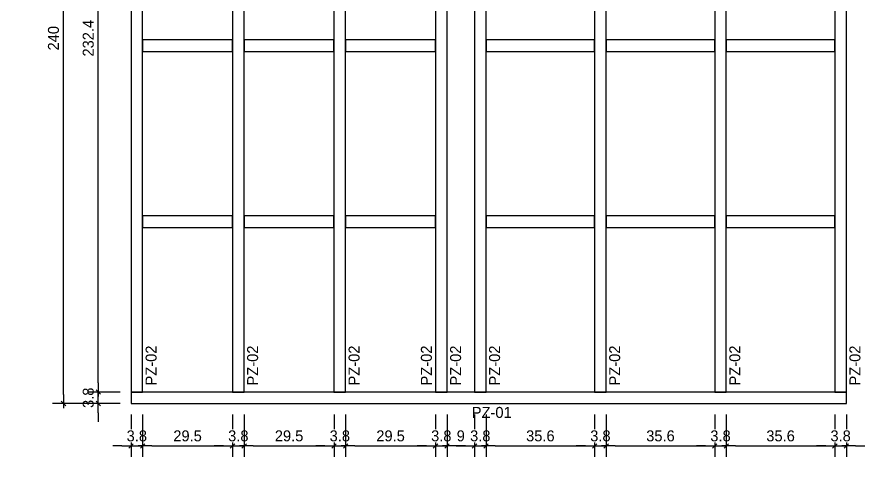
# Model space of a CAD drawing. Header units: millimetres. Extents: x 19458 to 19801, y 4351 to 4752.
# Drawn here: x 19567.495 to 19570.313, y 4504.776 to 4506.256 of the extents above; entities that cross this region are included whole.
import ezdxf

# ---------------------------------------------------------------- set-up
doc = ezdxf.new("R2010")
doc.units = ezdxf.units.MM
for name, color, linetype in [('0 @ 0.2', 7, 'Continuous'), ('cotas', 1, 'Continuous'), ('cotas @ 200', 1, 'Continuous'), ('cotas @ 300', 1, 'Continuous'), ('cotas @ 400', 1, 'Continuous'), ('cotas @ 500', 1, 'Continuous'), ('PANELES PARED', 2, 'Continuous'), ('TEXTO @ 0.2', 2, 'Continuous')]:
    doc.layers.add(name, color=color, linetype=linetype)
doc.styles.add('century gothic', font='GOTHIC.TTF')
doc.styles.add('COTAS SMC', font='GOTHIC.TTF')
doc.dimstyles.new('ANOTATIVE 100 SMCONSTRUCCIONES', dxfattribs={"dimscale": 0, "dimtxt": 0.18, "dimasz": 0.15, "dimexe": 0.18, "dimexo": 0.09, "dimgap": 0.1, "dimtad": 1, "dimzin": 0, "dimdsep": 46, "dimtxsty": 'century gothic', "dimblk1": 'FLECHA1', "dimblk2": 'FLECHA1', "dimsah": 1, "dimcen": 0.18, "dimdle": 0.075, "dimclrd": 1, "dimclre": 1, "dimclrt": 2, "dimaunit": 1, "dimadec": 0, "dimazin": 0, "dimtfac": 0.75, "dimtix": 1, "dimtmove": 2, "dimatfit": 3, "dimfxl": 0.09, "dimtvp": 1.5, "dimtfill": 1, "dimtolj": 1, "dimtzin": 0, "dimarcsym": 0})
doc.dimstyles.new('ANOTATIVE CM SMCONSTRUCCIONES', dxfattribs={"dimscale": 0, "dimtxt": 0.18, "dimasz": 0.15, "dimexe": 0.18, "dimexo": 0.18, "dimgap": 0.07, "dimtad": 1, "dimdec": 1, "dimlfac": 100, "dimdsep": 46, "dimtxsty": 'century gothic', "dimblk1": 'FLECHA1', "dimblk2": 'FLECHA1', "dimsah": 1, "dimcen": 0.18, "dimdle": 0.075, "dimclrd": 1, "dimclre": 1, "dimclrt": 2, "dimaunit": 1, "dimadec": 0, "dimazin": 2, "dimtfac": 0.75, "dimtdec": 1, "dimtix": 1, "dimtmove": 2, "dimatfit": 3, "dimfxl": 0.09, "dimtvp": 1.5, "dimtfill": 1, "dimtolj": 1, "dimtzin": 0, "dimarcsym": 0})
doc.dimstyles.new('PIES SMCONSTRUCCIONES', dxfattribs={"dimscale": 0, "dimtxt": 0.18, "dimasz": 0.2, "dimexe": 0.18, "dimexo": 0, "dimgap": 0.1, "dimtad": 1, "dimdec": 0, "dimlfac": 39.370079, "dimzin": 0, "dimdsep": 46, "dimlunit": 4, "dimtxsty": 'COTAS SMC', "dimblk1": 'FLECHA1', "dimblk2": 'FLECHA1', "dimsah": 1, "dimcen": 0.2, "dimdle": 0.075, "dimclrd": 1, "dimclre": 1, "dimclrt": 2, "dimaunit": 1, "dimadec": 0, "dimazin": 0, "dimtfac": 0.75, "dimtdec": 0, "dimtix": 1, "dimtmove": 2, "dimatfit": 3, "dimfxl": 0.09, "dimtvp": 1.5, "dimtfill": 1, "dimtolj": 1, "dimtzin": 0, "dimarcsym": 0})

# ---------------------------------------------------------------- blocks, each defined once
blk = doc.blocks.new('FLECHA1')
at = {"color": 4}
blk.add_line((-0.246176, -0.248081), (0.248081, 0.25), dxfattribs=at)
at = {"color": 1}
blk.add_line((-1, 0), (0.496162, 0), dxfattribs=at)
blk = doc.blocks.new('*D1729')
at = {"layer": 'cotas', "color": 1, "lineweight": -2, "transparency": 16777216}
for p, q in [((19614.326, 4625.8448), (19614.326, 4700.8448)), ((19570.9836, 4550.8448), (19524.326, 4550.8448)), ((19614.326, 4548.4298), (19614.326, 4550.8448)), ((19570.5339, 4548.4298), (19524.326, 4548.4298)), ((19614.326, 4473.4298), (19614.326, 4398.4298))]:
    blk.add_line(p, q, dxfattribs=at)
at = {"layer": 'Defpoints', "color": 0, "transparency": 16777216}
for p in [(19614.326, 4550.8448), (19615.9836, 4550.8448), (19615.5339, 4548.4298)]:
    blk.add_point(p, dxfattribs=at)
at = {"layer": 'cotas', "color": 1, "lineweight": -2, "transparency": 16777216, "xscale": 75, "yscale": 75, "zscale": 75}
for p, rotation in [((19614.326, 4550.8448), 270), ((19614.326, 4548.4298), 90)]:
    blk.add_blockref('FLECHA1', p, dxfattribs=dict(at, rotation=rotation))
at = {"layer": 'cotas', "color": 2, "transparency": 16777216, "insert": (19517.3376, 4549.6373), "char_height": 90, "attachment_point": 5, "rotation": 90, "style": 'century gothic', "bg_fill": 3, "box_fill_scale": 1.1, "bg_fill_color": 256, "bg_fill_true_color": 13158600, "bg_fill_transparency": 0}
blk.add_mtext('\\A1;2.42', dxfattribs=at)
blk = doc.blocks.new('*D1758')
at = {"layer": 'cotas', "color": 1, "lineweight": -2, "transparency": 16777216}
for p, q in [((19614.326, 4580.8448), (19614.326, 4610.8448)), ((19597.9836, 4550.8448), (19578.326, 4550.8448)), ((19614.326, 4548.4298), (19614.326, 4550.8448)), ((19597.5339, 4548.4298), (19578.326, 4548.4298)), ((19614.326, 4518.4298), (19614.326, 4488.4298))]:
    blk.add_line(p, q, dxfattribs=at)
at = {"layer": 'Defpoints', "color": 0, "transparency": 16777216}
for p in [(19614.326, 4550.8448), (19615.9836, 4550.8448), (19615.5339, 4548.4298)]:
    blk.add_point(p, dxfattribs=at)
at = {"layer": 'cotas', "color": 1, "lineweight": -2, "transparency": 16777216, "xscale": 30, "yscale": 30, "zscale": 30}
for p, rotation in [((19614.326, 4550.8448), 270), ((19614.326, 4548.4298), 90)]:
    blk.add_blockref('FLECHA1', p, dxfattribs=dict(at, rotation=rotation))
at = {"layer": 'cotas', "color": 2, "transparency": 16777216, "insert": (19575.5307, 4549.6373), "char_height": 36, "attachment_point": 5, "rotation": 90, "style": 'century gothic', "bg_fill": 3, "box_fill_scale": 1.1, "bg_fill_color": 256, "bg_fill_true_color": 13158600, "bg_fill_transparency": 0}
blk.add_mtext('\\A1;2.42', dxfattribs=at)
blk = doc.blocks.new('*D1775')
at = {"layer": 'cotas', "color": 1, "lineweight": -2, "transparency": 16777216}
for p, q in [((19614.326, 4595.8448), (19614.326, 4640.8448)), ((19588.9836, 4550.8448), (19560.326, 4550.8448)), ((19614.326, 4548.4298), (19614.326, 4550.8448)), ((19588.5339, 4548.4298), (19560.326, 4548.4298)), ((19614.326, 4503.4298), (19614.326, 4458.4298))]:
    blk.add_line(p, q, dxfattribs=at)
at = {"layer": 'Defpoints', "color": 0, "transparency": 16777216}
for p in [(19614.326, 4550.8448), (19615.9836, 4550.8448), (19615.5339, 4548.4298)]:
    blk.add_point(p, dxfattribs=at)
at = {"layer": 'cotas', "color": 1, "lineweight": -2, "transparency": 16777216, "xscale": 45, "yscale": 45, "zscale": 45}
for p, rotation in [((19614.326, 4550.8448), 270), ((19614.326, 4548.4298), 90)]:
    blk.add_blockref('FLECHA1', p, dxfattribs=dict(at, rotation=rotation))
at = {"layer": 'cotas', "color": 2, "transparency": 16777216, "insert": (19556.133, 4549.6373), "char_height": 54, "attachment_point": 5, "rotation": 90, "style": 'century gothic', "bg_fill": 3, "box_fill_scale": 1.1, "bg_fill_color": 256, "bg_fill_true_color": 13158600, "bg_fill_transparency": 0}
blk.add_mtext('\\A1;2.42', dxfattribs=at)
blk = doc.blocks.new('*D1781')
at = {"layer": 'cotas', "color": 1, "lineweight": -2, "transparency": 16777216}
for p, q in [((19614.326, 4610.8448), (19614.326, 4670.8448)), ((19579.9836, 4550.8448), (19542.326, 4550.8448)), ((19614.326, 4548.4298), (19614.326, 4550.8448)), ((19579.5339, 4548.4298), (19542.326, 4548.4298)), ((19614.326, 4488.4298), (19614.326, 4428.4298))]:
    blk.add_line(p, q, dxfattribs=at)
at = {"layer": 'Defpoints', "color": 0, "transparency": 16777216}
for p in [(19614.326, 4550.8448), (19615.9836, 4550.8448), (19615.5339, 4548.4298)]:
    blk.add_point(p, dxfattribs=at)
at = {"layer": 'cotas', "color": 1, "lineweight": -2, "transparency": 16777216, "xscale": 60, "yscale": 60, "zscale": 60}
for p, rotation in [((19614.326, 4550.8448), 270), ((19614.326, 4548.4298), 90)]:
    blk.add_blockref('FLECHA1', p, dxfattribs=dict(at, rotation=rotation))
at = {"layer": 'cotas', "color": 2, "transparency": 16777216, "insert": (19536.7353, 4549.6373), "char_height": 72, "attachment_point": 5, "rotation": 90, "style": 'century gothic', "bg_fill": 3, "box_fill_scale": 1.1, "bg_fill_color": 256, "bg_fill_true_color": 13158600, "bg_fill_transparency": 0}
blk.add_mtext('\\A1;2.42', dxfattribs=at)
blk = doc.blocks.new('*D1784')
at = {"layer": 'cotas', "color": 1, "lineweight": -2, "transparency": 16777216}
for p, q in [((19620.0128, 4651.7533), (19620.0128, 4751.7533)), ((19620.4168, 4551.7533), (19530.0128, 4551.7533)), ((19620.0128, 4550.5333), (19620.0128, 4551.7533)), ((19620.4168, 4550.5333), (19530.0128, 4550.5333)), ((19620.0128, 4450.5333), (19620.0128, 4350.5333))]:
    blk.add_line(p, q, dxfattribs=at)
at = {"layer": 'Defpoints', "color": 0, "transparency": 16777216}
for p in [(19620.0128, 4551.7533), (19620.4168, 4551.7533), (19620.4168, 4550.5333)]:
    blk.add_point(p, dxfattribs=at)
at = {"layer": 'cotas', "color": 1, "lineweight": -2, "transparency": 16777216, "xscale": 100, "yscale": 100, "zscale": 100}
for p, rotation in [((19620.0128, 4551.7533), 270), ((19620.0128, 4550.5333), 90)]:
    blk.add_blockref('FLECHA1', p, dxfattribs=dict(at, rotation=rotation))
at = {"layer": 'cotas', "color": 2, "transparency": 16777216, "insert": (19523.8809, 4551.1433), "char_height": 90, "attachment_point": 5, "rotation": 90, "style": 'COTAS SMC', "bg_fill": 3, "box_fill_scale": 1.1, "bg_fill_color": 256, "bg_fill_true_color": 13158600, "bg_fill_transparency": 0}
blk.add_mtext("\\A1;4'", dxfattribs=at)
blk = doc.blocks.new('PP13')
at = {"layer": 'PANELES PARED'}
for points in [[(19436.3339, 4517.5799), (19436.3339, 4517.6179), (19433.9855, 4517.6179), (19433.9855, 4517.5799)], [(19433.9855, 4515.2559), (19434.0235, 4515.2559), (19434.0235, 4517.5799), (19433.9855, 4517.5799)], [(19434.3187, 4515.2559), (19434.3567, 4515.2559), (19434.3567, 4517.5799), (19434.3187, 4517.5799)], [(19434.6518, 4515.2559), (19434.6898, 4515.2559), (19434.6898, 4517.5799), (19434.6518, 4517.5799)], [(19434.985, 4515.2559), (19435.023, 4515.2559), (19435.023, 4517.5799), (19434.985, 4517.5799)], [(19435.023, 4517.5799), (19435.113, 4517.5799), (19435.113, 4515.2559), (19435.023, 4515.2559)], [(19435.113, 4515.2559), (19435.151, 4515.2559), (19435.151, 4517.5799), (19435.113, 4517.5799)], [(19435.5073, 4515.2559), (19435.5453, 4515.2559), (19435.5453, 4517.5799), (19435.5073, 4517.5799)], [(19435.9016, 4515.2559), (19435.9396, 4515.2559), (19435.9396, 4517.5799), (19435.9016, 4517.5799)], [(19436.2959, 4515.2559), (19436.3339, 4515.2559), (19436.3339, 4517.5799), (19436.2959, 4517.5799)], [(19434.3187, 4516.9772), (19434.3187, 4517.0152), (19434.0235, 4517.0152), (19434.0235, 4516.9772)], [(19434.6518, 4516.9772), (19434.6518, 4517.0152), (19434.3567, 4517.0152), (19434.3567, 4516.9772)], [(19434.985, 4516.9772), (19434.985, 4517.0152), (19434.6898, 4517.0152), (19434.6898, 4516.9772)], [(19435.5073, 4516.9772), (19435.5073, 4517.0152), (19435.151, 4517.0152), (19435.151, 4516.9772)], [(19435.9016, 4516.9772), (19435.9016, 4517.0152), (19435.5453, 4517.0152), (19435.5453, 4516.9772)], [(19436.2959, 4516.9772), (19436.2959, 4517.0152), (19435.9396, 4517.0152), (19435.9396, 4516.9772)], [(19434.3187, 4516.3745), (19434.3187, 4516.4125), (19434.0235, 4516.4125), (19434.0235, 4516.3745)], [(19434.6518, 4516.3745), (19434.6518, 4516.4125), (19434.3567, 4516.4125), (19434.3567, 4516.3745)], [(19434.985, 4516.3745), (19434.985, 4516.4125), (19434.6898, 4516.4125), (19434.6898, 4516.3745)], [(19435.5073, 4516.3745), (19435.5073, 4516.4125), (19435.151, 4516.4125), (19435.151, 4516.3745)], [(19435.9016, 4516.3745), (19435.9016, 4516.4125), (19435.5453, 4516.4125), (19435.5453, 4516.3745)], [(19436.2959, 4516.3745), (19436.2959, 4516.4125), (19435.9396, 4516.4125), (19435.9396, 4516.3745)], [(19434.3187, 4515.7962), (19434.3187, 4515.8342), (19434.0235, 4515.8342), (19434.0235, 4515.7962)], [(19434.6518, 4515.7962), (19434.6518, 4515.8342), (19434.3567, 4515.8342), (19434.3567, 4515.7962)], [(19434.985, 4515.7962), (19434.985, 4515.8342), (19434.6898, 4515.8342), (19434.6898, 4515.7962)], [(19435.5073, 4515.7962), (19435.5073, 4515.8342), (19435.151, 4515.8342), (19435.151, 4515.7962)], [(19435.9016, 4515.7962), (19435.9016, 4515.8342), (19435.5453, 4515.8342), (19435.5453, 4515.7962)], [(19436.2959, 4515.7962), (19436.2959, 4515.8342), (19435.9396, 4515.8342), (19435.9396, 4515.7962)], [(19436.3339, 4515.2179), (19436.3339, 4515.2559), (19433.9855, 4515.2559), (19433.9855, 4515.2179)]]:
    blk.add_lwpolyline(points, close=True, dxfattribs=at)
blk = doc.blocks.new('*D695')
at = {"color": 1, "lineweight": -2, "transparency": 16777216}
for p, q in [((19567.7611, 4505.0553), (19567.7611, 4505.0853)), ((19567.8325, 4505.0253), (19567.7251, 4505.0253)), ((19567.7611, 4504.9873), (19567.7611, 4505.0253)), ((19567.8325, 4504.9873), (19567.7251, 4504.9873)), ((19567.7611, 4504.9573), (19567.7611, 4504.9273))]:
    blk.add_line(p, q, dxfattribs=at)
at = {"layer": 'Defpoints', "color": 0, "transparency": 16777216}
for p in [(19567.8685, 4505.0253), (19567.8685, 4504.9873)]:
    blk.add_point(p, dxfattribs=at)
at = {"color": 1, "lineweight": -2, "transparency": 16777216, "xscale": 0.03, "yscale": 0.03, "zscale": 0.03}
for p, rotation in [((19567.7611, 4505.0253), 270), ((19567.7611, 4504.9873), 90)]:
    blk.add_blockref('FLECHA1', p, dxfattribs=dict(at, rotation=rotation))
at = {"color": 2, "transparency": 16777216, "insert": (19567.7282, 4505.0063), "char_height": 0.036, "attachment_point": 5, "rotation": 90, "style": 'century gothic', "bg_fill": 3, "box_fill_scale": 1.1, "bg_fill_color": 256, "bg_fill_true_color": 13158600, "bg_fill_transparency": 0}
blk.add_mtext('\\A1;3.8', dxfattribs=at)
at = {"layer": 'Defpoints', "color": 0, "transparency": 16777216}
blk.add_point((19567.7611, 4505.0253), dxfattribs=at)
blk = doc.blocks.new('*D696')
at = {"color": 1, "lineweight": -2, "transparency": 16777216}
for p, q in [((19567.8325, 4507.3493), (19567.7251, 4507.3493)), ((19567.7611, 4505.0553), (19567.7611, 4507.3193)), ((19567.8325, 4505.0253), (19567.7251, 4505.0253))]:
    blk.add_line(p, q, dxfattribs=at)
at = {"layer": 'Defpoints', "color": 0, "transparency": 16777216}
for p in [(19567.7611, 4507.3493), (19567.8685, 4507.3493), (19567.8685, 4505.0253)]:
    blk.add_point(p, dxfattribs=at)
at = {"color": 1, "lineweight": -2, "transparency": 16777216, "xscale": 0.03, "yscale": 0.03, "zscale": 0.03}
for p, rotation in [((19567.7611, 4507.3493), 90), ((19567.7611, 4505.0253), 270)]:
    blk.add_blockref('FLECHA1', p, dxfattribs=dict(at, rotation=rotation))
at = {"color": 2, "transparency": 16777216, "insert": (19567.7282, 4506.1873), "char_height": 0.036, "attachment_point": 5, "rotation": 90, "style": 'century gothic', "bg_fill": 3, "box_fill_scale": 1.1, "bg_fill_color": 256, "bg_fill_true_color": 13158600, "bg_fill_transparency": 0}
blk.add_mtext('\\A1;232.4', dxfattribs=at)
blk = doc.blocks.new('*D698')
at = {"color": 1, "lineweight": -2, "transparency": 16777216}
for p, q in [((19567.8325, 4507.3873), (19567.611, 4507.3873)), ((19567.647, 4505.0173), (19567.647, 4507.3573)), ((19567.8325, 4504.9873), (19567.611, 4504.9873))]:
    blk.add_line(p, q, dxfattribs=at)
at = {"layer": 'Defpoints', "color": 0, "transparency": 16777216}
for p in [(19567.647, 4507.3873), (19567.8685, 4507.3873), (19567.8685, 4504.9873)]:
    blk.add_point(p, dxfattribs=at)
at = {"color": 1, "lineweight": -2, "transparency": 16777216, "xscale": 0.03, "yscale": 0.03, "zscale": 0.03}
for p, rotation in [((19567.647, 4507.3873), 90), ((19567.647, 4504.9873), 270)]:
    blk.add_blockref('FLECHA1', p, dxfattribs=dict(at, rotation=rotation))
at = {"color": 2, "transparency": 16777216, "insert": (19567.6141, 4506.1873), "char_height": 0.036, "attachment_point": 5, "rotation": 90, "style": 'century gothic', "bg_fill": 3, "box_fill_scale": 1.1, "bg_fill_color": 256, "bg_fill_true_color": 13158600, "bg_fill_transparency": 0}
blk.add_mtext('\\A1;240', dxfattribs=at)
blk = doc.blocks.new('*D716')
at = {"color": 1, "lineweight": -2, "transparency": 16777216}
for p, q in [((19567.8685, 4504.9513), (19567.8685, 4504.8121)), ((19567.9065, 4504.9513), (19567.9065, 4504.8121)), ((19567.8385, 4504.8481), (19567.8085, 4504.8481)), ((19567.8685, 4504.8481), (19567.9065, 4504.8481)), ((19567.9365, 4504.8481), (19567.9665, 4504.8481))]:
    blk.add_line(p, q, dxfattribs=at)
at = {"layer": 'Defpoints', "color": 0, "transparency": 16777216}
for p in [(19567.8685, 4504.9873), (19567.9065, 4504.9873)]:
    blk.add_point(p, dxfattribs=at)
at = {"color": 1, "lineweight": -2, "transparency": 16777216, "xscale": 0.03, "yscale": 0.03, "zscale": 0.03}
blk.add_blockref('FLECHA1', (19567.8685, 4504.8481), dxfattribs=at)
at = {"color": 1, "lineweight": -2, "transparency": 16777216, "xscale": 0.03, "yscale": 0.03, "zscale": 0.03, "rotation": 180}
blk.add_blockref('FLECHA1', (19567.9065, 4504.8481), dxfattribs=at)
at = {"color": 2, "transparency": 16777216, "insert": (19567.8875, 4504.881), "char_height": 0.036, "attachment_point": 5, "style": 'century gothic', "bg_fill": 3, "box_fill_scale": 1.1, "bg_fill_color": 256, "bg_fill_true_color": 13158600, "bg_fill_transparency": 0}
blk.add_mtext('\\A1;3.8', dxfattribs=at)
at = {"layer": 'Defpoints', "color": 0, "transparency": 16777216}
blk.add_point((19567.9065, 4504.8481), dxfattribs=at)
blk = doc.blocks.new('*D717')
at = {"color": 1, "lineweight": -2, "transparency": 16777216}
for p, q in [((19567.9065, 4504.9513), (19567.9065, 4504.8121)), ((19568.2017, 4504.9513), (19568.2017, 4504.8121)), ((19567.9365, 4504.8481), (19568.1717, 4504.8481))]:
    blk.add_line(p, q, dxfattribs=at)
at = {"layer": 'Defpoints', "color": 0, "transparency": 16777216}
for p in [(19567.9065, 4504.9873), (19568.2017, 4504.9873), (19568.2017, 4504.8481)]:
    blk.add_point(p, dxfattribs=at)
at = {"color": 1, "lineweight": -2, "transparency": 16777216, "xscale": 0.03, "yscale": 0.03, "zscale": 0.03, "rotation": 180}
blk.add_blockref('FLECHA1', (19567.9065, 4504.8481), dxfattribs=at)
at = {"color": 1, "lineweight": -2, "transparency": 16777216, "xscale": 0.03, "yscale": 0.03, "zscale": 0.03}
blk.add_blockref('FLECHA1', (19568.2017, 4504.8481), dxfattribs=at)
at = {"color": 2, "transparency": 16777216, "insert": (19568.0541, 4504.881), "char_height": 0.036, "attachment_point": 5, "style": 'century gothic', "bg_fill": 3, "box_fill_scale": 1.1, "bg_fill_color": 256, "bg_fill_true_color": 13158600, "bg_fill_transparency": 0}
blk.add_mtext('\\A1;29.5', dxfattribs=at)
blk = doc.blocks.new('*D718')
at = {"color": 1, "lineweight": -2, "transparency": 16777216}
for p, q in [((19568.2017, 4504.9513), (19568.2017, 4504.8121)), ((19568.2397, 4504.9513), (19568.2397, 4504.8121)), ((19568.1717, 4504.8481), (19568.1417, 4504.8481)), ((19568.2017, 4504.8481), (19568.2397, 4504.8481)), ((19568.2697, 4504.8481), (19568.2997, 4504.8481))]:
    blk.add_line(p, q, dxfattribs=at)
at = {"layer": 'Defpoints', "color": 0, "transparency": 16777216}
for p in [(19568.2017, 4504.9873), (19568.2397, 4504.9873)]:
    blk.add_point(p, dxfattribs=at)
at = {"color": 1, "lineweight": -2, "transparency": 16777216, "xscale": 0.03, "yscale": 0.03, "zscale": 0.03}
blk.add_blockref('FLECHA1', (19568.2017, 4504.8481), dxfattribs=at)
at = {"color": 1, "lineweight": -2, "transparency": 16777216, "xscale": 0.03, "yscale": 0.03, "zscale": 0.03, "rotation": 180}
blk.add_blockref('FLECHA1', (19568.2397, 4504.8481), dxfattribs=at)
at = {"color": 2, "transparency": 16777216, "insert": (19568.2207, 4504.881), "char_height": 0.036, "attachment_point": 5, "style": 'century gothic', "bg_fill": 3, "box_fill_scale": 1.1, "bg_fill_color": 256, "bg_fill_true_color": 13158600, "bg_fill_transparency": 0}
blk.add_mtext('\\A1;3.8', dxfattribs=at)
at = {"layer": 'Defpoints', "color": 0, "transparency": 16777216}
blk.add_point((19568.2397, 4504.8481), dxfattribs=at)
blk = doc.blocks.new('*D719')
at = {"color": 1, "lineweight": -2, "transparency": 16777216}
for p, q in [((19568.2397, 4504.9513), (19568.2397, 4504.8121)), ((19568.5349, 4504.9513), (19568.5349, 4504.8121)), ((19568.2697, 4504.8481), (19568.5049, 4504.8481))]:
    blk.add_line(p, q, dxfattribs=at)
at = {"layer": 'Defpoints', "color": 0, "transparency": 16777216}
for p in [(19568.2397, 4504.9873), (19568.5349, 4504.9873), (19568.5349, 4504.8481)]:
    blk.add_point(p, dxfattribs=at)
at = {"color": 1, "lineweight": -2, "transparency": 16777216, "xscale": 0.03, "yscale": 0.03, "zscale": 0.03, "rotation": 180}
blk.add_blockref('FLECHA1', (19568.2397, 4504.8481), dxfattribs=at)
at = {"color": 1, "lineweight": -2, "transparency": 16777216, "xscale": 0.03, "yscale": 0.03, "zscale": 0.03}
blk.add_blockref('FLECHA1', (19568.5349, 4504.8481), dxfattribs=at)
at = {"color": 2, "transparency": 16777216, "insert": (19568.3873, 4504.881), "char_height": 0.036, "attachment_point": 5, "style": 'century gothic', "bg_fill": 3, "box_fill_scale": 1.1, "bg_fill_color": 256, "bg_fill_true_color": 13158600, "bg_fill_transparency": 0}
blk.add_mtext('\\A1;29.5', dxfattribs=at)
blk = doc.blocks.new('*D720')
at = {"color": 1, "lineweight": -2, "transparency": 16777216}
for p, q in [((19568.5349, 4504.9513), (19568.5349, 4504.8121)), ((19568.5729, 4504.9513), (19568.5729, 4504.8121)), ((19568.5049, 4504.8481), (19568.4749, 4504.8481)), ((19568.5349, 4504.8481), (19568.5729, 4504.8481)), ((19568.6029, 4504.8481), (19568.6329, 4504.8481))]:
    blk.add_line(p, q, dxfattribs=at)
at = {"layer": 'Defpoints', "color": 0, "transparency": 16777216}
for p in [(19568.5349, 4504.9873), (19568.5729, 4504.9873)]:
    blk.add_point(p, dxfattribs=at)
at = {"color": 1, "lineweight": -2, "transparency": 16777216, "xscale": 0.03, "yscale": 0.03, "zscale": 0.03}
blk.add_blockref('FLECHA1', (19568.5349, 4504.8481), dxfattribs=at)
at = {"color": 1, "lineweight": -2, "transparency": 16777216, "xscale": 0.03, "yscale": 0.03, "zscale": 0.03, "rotation": 180}
blk.add_blockref('FLECHA1', (19568.5729, 4504.8481), dxfattribs=at)
at = {"color": 2, "transparency": 16777216, "insert": (19568.5539, 4504.881), "char_height": 0.036, "attachment_point": 5, "style": 'century gothic', "bg_fill": 3, "box_fill_scale": 1.1, "bg_fill_color": 256, "bg_fill_true_color": 13158600, "bg_fill_transparency": 0}
blk.add_mtext('\\A1;3.8', dxfattribs=at)
at = {"layer": 'Defpoints', "color": 0, "transparency": 16777216}
blk.add_point((19568.5729, 4504.8481), dxfattribs=at)
blk = doc.blocks.new('*D721')
at = {"color": 1, "lineweight": -2, "transparency": 16777216}
for p, q in [((19568.5729, 4504.9513), (19568.5729, 4504.8121)), ((19568.868, 4504.9513), (19568.868, 4504.8121)), ((19568.6029, 4504.8481), (19568.838, 4504.8481))]:
    blk.add_line(p, q, dxfattribs=at)
at = {"layer": 'Defpoints', "color": 0, "transparency": 16777216}
for p in [(19568.5729, 4504.9873), (19568.868, 4504.9873), (19568.868, 4504.8481)]:
    blk.add_point(p, dxfattribs=at)
at = {"color": 1, "lineweight": -2, "transparency": 16777216, "xscale": 0.03, "yscale": 0.03, "zscale": 0.03, "rotation": 180}
blk.add_blockref('FLECHA1', (19568.5729, 4504.8481), dxfattribs=at)
at = {"color": 1, "lineweight": -2, "transparency": 16777216, "xscale": 0.03, "yscale": 0.03, "zscale": 0.03}
blk.add_blockref('FLECHA1', (19568.868, 4504.8481), dxfattribs=at)
at = {"color": 2, "transparency": 16777216, "insert": (19568.7205, 4504.881), "char_height": 0.036, "attachment_point": 5, "style": 'century gothic', "bg_fill": 3, "box_fill_scale": 1.1, "bg_fill_color": 256, "bg_fill_true_color": 13158600, "bg_fill_transparency": 0}
blk.add_mtext('\\A1;29.5', dxfattribs=at)
blk = doc.blocks.new('*D722')
at = {"color": 1, "lineweight": -2, "transparency": 16777216}
for p, q in [((19568.868, 4504.9513), (19568.868, 4504.8121)), ((19568.906, 4504.9513), (19568.906, 4504.8121)), ((19568.838, 4504.8481), (19568.808, 4504.8481)), ((19568.868, 4504.8481), (19568.906, 4504.8481)), ((19568.936, 4504.8481), (19568.966, 4504.8481))]:
    blk.add_line(p, q, dxfattribs=at)
at = {"layer": 'Defpoints', "color": 0, "transparency": 16777216}
for p in [(19568.868, 4504.9873), (19568.906, 4504.9873)]:
    blk.add_point(p, dxfattribs=at)
at = {"color": 1, "lineweight": -2, "transparency": 16777216, "xscale": 0.03, "yscale": 0.03, "zscale": 0.03}
blk.add_blockref('FLECHA1', (19568.868, 4504.8481), dxfattribs=at)
at = {"color": 1, "lineweight": -2, "transparency": 16777216, "xscale": 0.03, "yscale": 0.03, "zscale": 0.03, "rotation": 180}
blk.add_blockref('FLECHA1', (19568.906, 4504.8481), dxfattribs=at)
at = {"color": 2, "transparency": 16777216, "insert": (19568.887, 4504.881), "char_height": 0.036, "attachment_point": 5, "style": 'century gothic', "bg_fill": 3, "box_fill_scale": 1.1, "bg_fill_color": 256, "bg_fill_true_color": 13158600, "bg_fill_transparency": 0}
blk.add_mtext('\\A1;3.8', dxfattribs=at)
at = {"layer": 'Defpoints', "color": 0, "transparency": 16777216}
blk.add_point((19568.906, 4504.8481), dxfattribs=at)
blk = doc.blocks.new('*D723')
at = {"color": 1, "lineweight": -2, "transparency": 16777216}
for p, q in [((19568.906, 4504.9513), (19568.906, 4504.8121)), ((19568.996, 4504.9513), (19568.996, 4504.8121)), ((19568.936, 4504.8481), (19568.966, 4504.8481))]:
    blk.add_line(p, q, dxfattribs=at)
at = {"layer": 'Defpoints', "color": 0, "transparency": 16777216}
for p in [(19568.906, 4504.9873), (19568.996, 4504.9873), (19568.996, 4504.8481)]:
    blk.add_point(p, dxfattribs=at)
at = {"color": 1, "lineweight": -2, "transparency": 16777216, "xscale": 0.03, "yscale": 0.03, "zscale": 0.03, "rotation": 180}
blk.add_blockref('FLECHA1', (19568.906, 4504.8481), dxfattribs=at)
at = {"color": 1, "lineweight": -2, "transparency": 16777216, "xscale": 0.03, "yscale": 0.03, "zscale": 0.03}
blk.add_blockref('FLECHA1', (19568.996, 4504.8481), dxfattribs=at)
at = {"color": 2, "transparency": 16777216, "insert": (19568.951, 4504.881), "char_height": 0.036, "attachment_point": 5, "style": 'century gothic', "bg_fill": 3, "box_fill_scale": 1.1, "bg_fill_color": 256, "bg_fill_true_color": 13158600, "bg_fill_transparency": 0}
blk.add_mtext('\\A1;9', dxfattribs=at)
blk = doc.blocks.new('*D724')
at = {"color": 1, "lineweight": -2, "transparency": 16777216}
for p, q in [((19568.996, 4504.9513), (19568.996, 4504.8121)), ((19569.034, 4504.9513), (19569.034, 4504.8121)), ((19568.966, 4504.8481), (19568.936, 4504.8481)), ((19568.996, 4504.8481), (19569.034, 4504.8481)), ((19569.064, 4504.8481), (19569.094, 4504.8481))]:
    blk.add_line(p, q, dxfattribs=at)
at = {"layer": 'Defpoints', "color": 0, "transparency": 16777216}
for p in [(19568.996, 4504.9873), (19569.034, 4504.9873)]:
    blk.add_point(p, dxfattribs=at)
at = {"color": 1, "lineweight": -2, "transparency": 16777216, "xscale": 0.03, "yscale": 0.03, "zscale": 0.03}
blk.add_blockref('FLECHA1', (19568.996, 4504.8481), dxfattribs=at)
at = {"color": 1, "lineweight": -2, "transparency": 16777216, "xscale": 0.03, "yscale": 0.03, "zscale": 0.03, "rotation": 180}
blk.add_blockref('FLECHA1', (19569.034, 4504.8481), dxfattribs=at)
at = {"color": 2, "transparency": 16777216, "insert": (19569.015, 4504.881), "char_height": 0.036, "attachment_point": 5, "style": 'century gothic', "bg_fill": 3, "box_fill_scale": 1.1, "bg_fill_color": 256, "bg_fill_true_color": 13158600, "bg_fill_transparency": 0}
blk.add_mtext('\\A1;3.8', dxfattribs=at)
at = {"layer": 'Defpoints', "color": 0, "transparency": 16777216}
blk.add_point((19569.034, 4504.8481), dxfattribs=at)
blk = doc.blocks.new('*D725')
at = {"color": 1, "lineweight": -2, "transparency": 16777216}
for p, q in [((19569.034, 4504.9513), (19569.034, 4504.8121)), ((19569.3903, 4504.9513), (19569.3903, 4504.8121)), ((19569.064, 4504.8481), (19569.3603, 4504.8481))]:
    blk.add_line(p, q, dxfattribs=at)
at = {"layer": 'Defpoints', "color": 0, "transparency": 16777216}
for p in [(19569.034, 4504.9873), (19569.3903, 4504.9873), (19569.3903, 4504.8481)]:
    blk.add_point(p, dxfattribs=at)
at = {"color": 1, "lineweight": -2, "transparency": 16777216, "xscale": 0.03, "yscale": 0.03, "zscale": 0.03, "rotation": 180}
blk.add_blockref('FLECHA1', (19569.034, 4504.8481), dxfattribs=at)
at = {"color": 1, "lineweight": -2, "transparency": 16777216, "xscale": 0.03, "yscale": 0.03, "zscale": 0.03}
blk.add_blockref('FLECHA1', (19569.3903, 4504.8481), dxfattribs=at)
at = {"color": 2, "transparency": 16777216, "insert": (19569.2122, 4504.881), "char_height": 0.036, "attachment_point": 5, "style": 'century gothic', "bg_fill": 3, "box_fill_scale": 1.1, "bg_fill_color": 256, "bg_fill_true_color": 13158600, "bg_fill_transparency": 0}
blk.add_mtext('\\A1;35.6', dxfattribs=at)
blk = doc.blocks.new('*D726')
at = {"color": 1, "lineweight": -2, "transparency": 16777216}
for p, q in [((19569.3903, 4504.9513), (19569.3903, 4504.8121)), ((19569.4283, 4504.9513), (19569.4283, 4504.8121)), ((19569.3603, 4504.8481), (19569.3303, 4504.8481)), ((19569.3903, 4504.8481), (19569.4283, 4504.8481)), ((19569.4583, 4504.8481), (19569.4883, 4504.8481))]:
    blk.add_line(p, q, dxfattribs=at)
at = {"layer": 'Defpoints', "color": 0, "transparency": 16777216}
for p in [(19569.3903, 4504.9873), (19569.4283, 4504.9873)]:
    blk.add_point(p, dxfattribs=at)
at = {"color": 1, "lineweight": -2, "transparency": 16777216, "xscale": 0.03, "yscale": 0.03, "zscale": 0.03}
blk.add_blockref('FLECHA1', (19569.3903, 4504.8481), dxfattribs=at)
at = {"color": 1, "lineweight": -2, "transparency": 16777216, "xscale": 0.03, "yscale": 0.03, "zscale": 0.03, "rotation": 180}
blk.add_blockref('FLECHA1', (19569.4283, 4504.8481), dxfattribs=at)
at = {"color": 2, "transparency": 16777216, "insert": (19569.4093, 4504.881), "char_height": 0.036, "attachment_point": 5, "style": 'century gothic', "bg_fill": 3, "box_fill_scale": 1.1, "bg_fill_color": 256, "bg_fill_true_color": 13158600, "bg_fill_transparency": 0}
blk.add_mtext('\\A1;3.8', dxfattribs=at)
at = {"layer": 'Defpoints', "color": 0, "transparency": 16777216}
blk.add_point((19569.4283, 4504.8481), dxfattribs=at)
blk = doc.blocks.new('*D727')
at = {"color": 1, "lineweight": -2, "transparency": 16777216}
for p, q in [((19569.4283, 4504.9513), (19569.4283, 4504.8121)), ((19569.7846, 4504.9513), (19569.7846, 4504.8121)), ((19569.4583, 4504.8481), (19569.7546, 4504.8481))]:
    blk.add_line(p, q, dxfattribs=at)
at = {"layer": 'Defpoints', "color": 0, "transparency": 16777216}
for p in [(19569.4283, 4504.9873), (19569.7846, 4504.9873), (19569.7846, 4504.8481)]:
    blk.add_point(p, dxfattribs=at)
at = {"color": 1, "lineweight": -2, "transparency": 16777216, "xscale": 0.03, "yscale": 0.03, "zscale": 0.03, "rotation": 180}
blk.add_blockref('FLECHA1', (19569.4283, 4504.8481), dxfattribs=at)
at = {"color": 1, "lineweight": -2, "transparency": 16777216, "xscale": 0.03, "yscale": 0.03, "zscale": 0.03}
blk.add_blockref('FLECHA1', (19569.7846, 4504.8481), dxfattribs=at)
at = {"color": 2, "transparency": 16777216, "insert": (19569.6065, 4504.881), "char_height": 0.036, "attachment_point": 5, "style": 'century gothic', "bg_fill": 3, "box_fill_scale": 1.1, "bg_fill_color": 256, "bg_fill_true_color": 13158600, "bg_fill_transparency": 0}
blk.add_mtext('\\A1;35.6', dxfattribs=at)
blk = doc.blocks.new('*D728')
at = {"color": 1, "lineweight": -2, "transparency": 16777216}
for p, q in [((19569.7846, 4504.9513), (19569.7846, 4504.8121)), ((19569.8226, 4504.9513), (19569.8226, 4504.8121)), ((19569.7546, 4504.8481), (19569.7246, 4504.8481)), ((19569.7846, 4504.8481), (19569.8226, 4504.8481)), ((19569.8526, 4504.8481), (19569.8826, 4504.8481))]:
    blk.add_line(p, q, dxfattribs=at)
at = {"layer": 'Defpoints', "color": 0, "transparency": 16777216}
for p in [(19569.7846, 4504.9873), (19569.8226, 4504.9873)]:
    blk.add_point(p, dxfattribs=at)
at = {"color": 1, "lineweight": -2, "transparency": 16777216, "xscale": 0.03, "yscale": 0.03, "zscale": 0.03}
blk.add_blockref('FLECHA1', (19569.7846, 4504.8481), dxfattribs=at)
at = {"color": 1, "lineweight": -2, "transparency": 16777216, "xscale": 0.03, "yscale": 0.03, "zscale": 0.03, "rotation": 180}
blk.add_blockref('FLECHA1', (19569.8226, 4504.8481), dxfattribs=at)
at = {"color": 2, "transparency": 16777216, "insert": (19569.8036, 4504.881), "char_height": 0.036, "attachment_point": 5, "style": 'century gothic', "bg_fill": 3, "box_fill_scale": 1.1, "bg_fill_color": 256, "bg_fill_true_color": 13158600, "bg_fill_transparency": 0}
blk.add_mtext('\\A1;3.8', dxfattribs=at)
at = {"layer": 'Defpoints', "color": 0, "transparency": 16777216}
blk.add_point((19569.8226, 4504.8481), dxfattribs=at)
blk = doc.blocks.new('*D729')
at = {"color": 1, "lineweight": -2, "transparency": 16777216}
for p, q in [((19569.8226, 4504.9513), (19569.8226, 4504.8121)), ((19570.1789, 4504.9513), (19570.1789, 4504.8121)), ((19569.8526, 4504.8481), (19570.1489, 4504.8481))]:
    blk.add_line(p, q, dxfattribs=at)
at = {"layer": 'Defpoints', "color": 0, "transparency": 16777216}
for p in [(19569.8226, 4504.9873), (19570.1789, 4504.9873), (19570.1789, 4504.8481)]:
    blk.add_point(p, dxfattribs=at)
at = {"color": 1, "lineweight": -2, "transparency": 16777216, "xscale": 0.03, "yscale": 0.03, "zscale": 0.03, "rotation": 180}
blk.add_blockref('FLECHA1', (19569.8226, 4504.8481), dxfattribs=at)
at = {"color": 1, "lineweight": -2, "transparency": 16777216, "xscale": 0.03, "yscale": 0.03, "zscale": 0.03}
blk.add_blockref('FLECHA1', (19570.1789, 4504.8481), dxfattribs=at)
at = {"color": 2, "transparency": 16777216, "insert": (19570.0008, 4504.881), "char_height": 0.036, "attachment_point": 5, "style": 'century gothic', "bg_fill": 3, "box_fill_scale": 1.1, "bg_fill_color": 256, "bg_fill_true_color": 13158600, "bg_fill_transparency": 0}
blk.add_mtext('\\A1;35.6', dxfattribs=at)
blk = doc.blocks.new('*D730')
at = {"color": 1, "lineweight": -2, "transparency": 16777216}
for p, q in [((19570.1789, 4504.9513), (19570.1789, 4504.8121)), ((19570.2169, 4504.9513), (19570.2169, 4504.8121)), ((19570.1489, 4504.8481), (19570.1189, 4504.8481)), ((19570.1789, 4504.8481), (19570.2169, 4504.8481)), ((19570.2469, 4504.8481), (19570.2769, 4504.8481))]:
    blk.add_line(p, q, dxfattribs=at)
at = {"layer": 'Defpoints', "color": 0, "transparency": 16777216}
for p in [(19570.1789, 4504.9873), (19570.2169, 4504.9873)]:
    blk.add_point(p, dxfattribs=at)
at = {"color": 1, "lineweight": -2, "transparency": 16777216, "xscale": 0.03, "yscale": 0.03, "zscale": 0.03}
blk.add_blockref('FLECHA1', (19570.1789, 4504.8481), dxfattribs=at)
at = {"color": 1, "lineweight": -2, "transparency": 16777216, "xscale": 0.03, "yscale": 0.03, "zscale": 0.03, "rotation": 180}
blk.add_blockref('FLECHA1', (19570.2169, 4504.8481), dxfattribs=at)
at = {"color": 2, "transparency": 16777216, "insert": (19570.1979, 4504.881), "char_height": 0.036, "attachment_point": 5, "style": 'century gothic', "bg_fill": 3, "box_fill_scale": 1.1, "bg_fill_color": 256, "bg_fill_true_color": 13158600, "bg_fill_transparency": 0}
blk.add_mtext('\\A1;3.8', dxfattribs=at)
at = {"layer": 'Defpoints', "color": 0, "transparency": 16777216}
blk.add_point((19570.2169, 4504.8481), dxfattribs=at)
blk = doc.blocks.new('*U1906')
at = {"layer": 'cotas @ 500'}
dim = blk.add_linear_dim(base=(19614.3260382735, 4550.8448237801), p1=(19615.5338597089, 4548.4298237801), p2=(19615.9836080801, 4550.8448237801), angle=90, dimstyle='ANOTATIVE 100 SMCONSTRUCCIONES', override={"dimscale": 500, "dimtix": 1, "dimtofl": 1, "dimtmove": 1, "dimatfit": 1}, dxfattribs=at)
dim.commit()
dim.dimension.update_dxf_attribs({"geometry": '*D1729', "text_midpoint": (19517.3375950376, 4549.6373237801)})
at = {"layer": 'cotas @ 200'}
dim = blk.add_linear_dim(base=(19614.3260382735, 4550.8448237801), p1=(19615.5338597089, 4548.4298237801), p2=(19615.9836080801, 4550.8448237801), angle=90, dimstyle='ANOTATIVE 100 SMCONSTRUCCIONES', override={"dimscale": 200, "dimtix": 1, "dimtofl": 1, "dimtmove": 1, "dimatfit": 1}, dxfattribs=at)
dim.commit()
dim.dimension.update_dxf_attribs({"geometry": '*D1758', "text_midpoint": (19575.5306609792, 4549.6373237801)})
at = {"layer": 'cotas @ 300'}
dim = blk.add_linear_dim(base=(19614.3260382735, 4550.8448237801), p1=(19615.5338597089, 4548.4298237801), p2=(19615.9836080801, 4550.8448237801), angle=90, dimstyle='ANOTATIVE 100 SMCONSTRUCCIONES', override={"dimscale": 300, "dimtix": 1, "dimtofl": 1, "dimtmove": 1, "dimatfit": 1}, dxfattribs=at)
dim.commit()
dim.dimension.update_dxf_attribs({"geometry": '*D1775', "text_midpoint": (19556.132972332, 4549.6373237801)})
at = {"layer": 'cotas @ 400'}
dim = blk.add_linear_dim(base=(19614.3260382735, 4550.8448237801), p1=(19615.5338597089, 4548.4298237801), p2=(19615.9836080801, 4550.8448237801), angle=90, dimstyle='ANOTATIVE 100 SMCONSTRUCCIONES', override={"dimscale": 400, "dimtix": 1, "dimtofl": 1, "dimtmove": 1, "dimatfit": 1}, dxfattribs=at)
dim.commit()
dim.dimension.update_dxf_attribs({"geometry": '*D1781', "text_midpoint": (19536.7352836848, 4549.6373237801)})
blk = doc.blocks.new('*U1908')
at = {"layer": 'cotas @ 500'}
dim = blk.add_linear_dim(base=(19620.0128, 4551.7533), p1=(19620.4168, 4550.5333), p2=(19620.4168, 4551.7533), angle=90, dimstyle='PIES SMCONSTRUCCIONES', override={"dimscale": 500, "dimtix": 1, "dimtofl": 1, "dimtmove": 2, "dimatfit": 3}, dxfattribs=at)
dim.commit()
dim.dimension.update_dxf_attribs({"geometry": '*D1784', "text_midpoint": (19523.8809, 4551.1433)})

msp = doc.modelspace()

# ---------------------------------------------------------------- block references
at = {"layer": 'cotas'}
msp.add_blockref('*U1906', (0, 0), dxfattribs=at)

# ---------------------------------------------------------------- next in the draw order: block references
msp.add_blockref('*U1908', (0, 0), dxfattribs=at)

# ---------------------------------------------------------------- next in the draw order: block references
msp.add_blockref('PP13', (133.883, -10.2306))

# ---------------------------------------------------------------- next in the draw order: texts
at = {"layer": 'TEXTO @ 0.2', "color": 2, "char_height": 0.036, "width": 0.095414, "attachment_point": 1, "rotation": 90, "style": 'century gothic'}
for insert in [(19567.9164, 4505.0468), (19568.2496, 4505.0468), (19568.5827, 4505.0468), (19568.82, 4505.0468), (19568.9159, 4505.0468), (19569.0439, 4505.0468), (19569.4382, 4505.0468), (19569.8325, 4505.0468), (19570.2268, 4505.0468)]:
    msp.add_mtext('PZ-02 ', dxfattribs=dict(at, insert=insert))

# ---------------------------------------------------------------- next in the draw order: dimensions: what is measured, and where the dimension line sits
at = {"layer": '0 @ 0.2'}
dim = msp.add_linear_dim(base=(19567.7611, 4505.0253), p1=(19567.8685, 4504.9873), p2=(19567.8685, 4505.0253), angle=90, dimstyle='ANOTATIVE CM SMCONSTRUCCIONES', override={"dimscale": 0.2, "dimtix": 1, "dimtofl": 1, "dimtmove": 2, "dimatfit": 3}, dxfattribs=at)
dim.commit()
dim.dimension.update_dxf_attribs({"geometry": '*D695', "text_midpoint": (19567.7282, 4505.0063)})

# ---------------------------------------------------------------- next in the draw order: dimensions: what is measured, and where the dimension line sits
dim = msp.add_linear_dim(base=(19567.7611, 4507.3493), p1=(19567.8685, 4505.0253), p2=(19567.8685, 4507.3493), angle=90, dimstyle='ANOTATIVE CM SMCONSTRUCCIONES', override={"dimscale": 0.2, "dimtix": 1, "dimtofl": 1, "dimtmove": 2, "dimatfit": 3}, dxfattribs=at)
dim.commit()
dim.dimension.update_dxf_attribs({"geometry": '*D696', "text_midpoint": (19567.7282, 4506.1873)})

# ---------------------------------------------------------------- next in the draw order: dimensions: what is measured, and where the dimension line sits
dim = msp.add_linear_dim(base=(19567.647, 4507.3873), p1=(19567.8685, 4504.9873), p2=(19567.8685, 4507.3873), angle=90, dimstyle='ANOTATIVE CM SMCONSTRUCCIONES', override={"dimscale": 0.2, "dimtix": 1, "dimtofl": 1, "dimtmove": 2, "dimatfit": 3}, dxfattribs=at)
dim.commit()
dim.dimension.update_dxf_attribs({"geometry": '*D698', "text_midpoint": (19567.6141, 4506.1873)})

# ---------------------------------------------------------------- next in the draw order: dimensions: what is measured, and where the dimension line sits
dim = msp.add_linear_dim(base=(19567.9065, 4504.8481), p1=(19567.8685, 4504.9873), p2=(19567.9065, 4504.9873), dimstyle='ANOTATIVE CM SMCONSTRUCCIONES', override={"dimscale": 0.2, "dimtix": 1, "dimtofl": 1, "dimtmove": 2, "dimatfit": 3}, dxfattribs=at)
dim.commit()
dim.dimension.update_dxf_attribs({"geometry": '*D716', "text_midpoint": (19567.8875, 4504.881)})

# ---------------------------------------------------------------- next in the draw order: dimensions: what is measured, and where the dimension line sits
dim = msp.add_linear_dim(base=(19568.2017, 4504.8481), p1=(19567.9065, 4504.9873), p2=(19568.2017, 4504.9873), dimstyle='ANOTATIVE CM SMCONSTRUCCIONES', override={"dimscale": 0.2, "dimtix": 1, "dimtofl": 1, "dimtmove": 2, "dimatfit": 3}, dxfattribs=at)
dim.commit()
dim.dimension.update_dxf_attribs({"geometry": '*D717', "text_midpoint": (19568.0541, 4504.881)})

# ---------------------------------------------------------------- next in the draw order: dimensions: what is measured, and where the dimension line sits
dim = msp.add_linear_dim(base=(19568.2397, 4504.8481), p1=(19568.2017, 4504.9873), p2=(19568.2397, 4504.9873), dimstyle='ANOTATIVE CM SMCONSTRUCCIONES', override={"dimscale": 0.2, "dimtix": 1, "dimtofl": 1, "dimtmove": 2, "dimatfit": 3}, dxfattribs=at)
dim.commit()
dim.dimension.update_dxf_attribs({"geometry": '*D718', "text_midpoint": (19568.2207, 4504.881)})

# ---------------------------------------------------------------- next in the draw order: dimensions: what is measured, and where the dimension line sits
dim = msp.add_linear_dim(base=(19568.5349, 4504.8481), p1=(19568.2397, 4504.9873), p2=(19568.5349, 4504.9873), dimstyle='ANOTATIVE CM SMCONSTRUCCIONES', override={"dimscale": 0.2, "dimtix": 1, "dimtofl": 1, "dimtmove": 2, "dimatfit": 3}, dxfattribs=at)
dim.commit()
dim.dimension.update_dxf_attribs({"geometry": '*D719', "text_midpoint": (19568.3873, 4504.881)})

# ---------------------------------------------------------------- next in the draw order: dimensions: what is measured, and where the dimension line sits
dim = msp.add_linear_dim(base=(19568.5729, 4504.8481), p1=(19568.5349, 4504.9873), p2=(19568.5729, 4504.9873), dimstyle='ANOTATIVE CM SMCONSTRUCCIONES', override={"dimscale": 0.2, "dimtix": 1, "dimtofl": 1, "dimtmove": 2, "dimatfit": 3}, dxfattribs=at)
dim.commit()
dim.dimension.update_dxf_attribs({"geometry": '*D720', "text_midpoint": (19568.5539, 4504.881)})

# ---------------------------------------------------------------- next in the draw order: dimensions: what is measured, and where the dimension line sits
dim = msp.add_linear_dim(base=(19568.868, 4504.8481), p1=(19568.5729, 4504.9873), p2=(19568.868, 4504.9873), dimstyle='ANOTATIVE CM SMCONSTRUCCIONES', override={"dimscale": 0.2, "dimtix": 1, "dimtofl": 1, "dimtmove": 2, "dimatfit": 3}, dxfattribs=at)
dim.commit()
dim.dimension.update_dxf_attribs({"geometry": '*D721', "text_midpoint": (19568.7205, 4504.881)})

# ---------------------------------------------------------------- next in the draw order: dimensions: what is measured, and where the dimension line sits
dim = msp.add_linear_dim(base=(19568.906, 4504.8481), p1=(19568.868, 4504.9873), p2=(19568.906, 4504.9873), dimstyle='ANOTATIVE CM SMCONSTRUCCIONES', override={"dimscale": 0.2, "dimtix": 1, "dimtofl": 1, "dimtmove": 2, "dimatfit": 3}, dxfattribs=at)
dim.commit()
dim.dimension.update_dxf_attribs({"geometry": '*D722', "text_midpoint": (19568.887, 4504.881)})

# ---------------------------------------------------------------- next in the draw order: dimensions: what is measured, and where the dimension line sits
dim = msp.add_linear_dim(base=(19568.996, 4504.8481), p1=(19568.906, 4504.9873), p2=(19568.996, 4504.9873), dimstyle='ANOTATIVE CM SMCONSTRUCCIONES', override={"dimscale": 0.2, "dimtix": 1, "dimtofl": 1, "dimtmove": 2, "dimatfit": 3}, dxfattribs=at)
dim.commit()
dim.dimension.update_dxf_attribs({"geometry": '*D723', "text_midpoint": (19568.951, 4504.881)})

# ---------------------------------------------------------------- next in the draw order: dimensions: what is measured, and where the dimension line sits
dim = msp.add_linear_dim(base=(19569.034, 4504.8481), p1=(19568.996, 4504.9873), p2=(19569.034, 4504.9873), dimstyle='ANOTATIVE CM SMCONSTRUCCIONES', override={"dimscale": 0.2, "dimtix": 1, "dimtofl": 1, "dimtmove": 2, "dimatfit": 3}, dxfattribs=at)
dim.commit()
dim.dimension.update_dxf_attribs({"geometry": '*D724', "text_midpoint": (19569.015, 4504.881)})

# ---------------------------------------------------------------- next in the draw order: dimensions: what is measured, and where the dimension line sits
dim = msp.add_linear_dim(base=(19569.3903, 4504.8481), p1=(19569.034, 4504.9873), p2=(19569.3903, 4504.9873), dimstyle='ANOTATIVE CM SMCONSTRUCCIONES', override={"dimscale": 0.2, "dimtix": 1, "dimtofl": 1, "dimtmove": 2, "dimatfit": 3}, dxfattribs=at)
dim.commit()
dim.dimension.update_dxf_attribs({"geometry": '*D725', "text_midpoint": (19569.2122, 4504.881)})

# ---------------------------------------------------------------- next in the draw order: texts
at = {"layer": 'TEXTO @ 0.2', "color": 2, "insert": (19568.987, 4504.9762), "char_height": 0.036, "width": 0.095414, "attachment_point": 1, "style": 'century gothic'}
msp.add_mtext('PZ-01 ', dxfattribs=at)

# ---------------------------------------------------------------- next in the draw order: dimensions: what is measured, and where the dimension line sits
at = {"layer": '0 @ 0.2'}
dim = msp.add_linear_dim(base=(19569.4283, 4504.8481), p1=(19569.3903, 4504.9873), p2=(19569.4283, 4504.9873), dimstyle='ANOTATIVE CM SMCONSTRUCCIONES', override={"dimscale": 0.2, "dimtix": 1, "dimtofl": 1, "dimtmove": 2, "dimatfit": 3}, dxfattribs=at)
dim.commit()
dim.dimension.update_dxf_attribs({"geometry": '*D726', "text_midpoint": (19569.4093, 4504.881)})

# ---------------------------------------------------------------- next in the draw order: dimensions: what is measured, and where the dimension line sits
dim = msp.add_linear_dim(base=(19569.7846, 4504.8481), p1=(19569.4283, 4504.9873), p2=(19569.7846, 4504.9873), dimstyle='ANOTATIVE CM SMCONSTRUCCIONES', override={"dimscale": 0.2, "dimtix": 1, "dimtofl": 1, "dimtmove": 2, "dimatfit": 3}, dxfattribs=at)
dim.commit()
dim.dimension.update_dxf_attribs({"geometry": '*D727', "text_midpoint": (19569.6065, 4504.881)})

# ---------------------------------------------------------------- next in the draw order: dimensions: what is measured, and where the dimension line sits
dim = msp.add_linear_dim(base=(19569.8226, 4504.8481), p1=(19569.7846, 4504.9873), p2=(19569.8226, 4504.9873), dimstyle='ANOTATIVE CM SMCONSTRUCCIONES', override={"dimscale": 0.2, "dimtix": 1, "dimtofl": 1, "dimtmove": 2, "dimatfit": 3}, dxfattribs=at)
dim.commit()
dim.dimension.update_dxf_attribs({"geometry": '*D728', "text_midpoint": (19569.8036, 4504.881)})

# ---------------------------------------------------------------- next in the draw order: dimensions: what is measured, and where the dimension line sits
dim = msp.add_linear_dim(base=(19570.1789, 4504.8481), p1=(19569.8226, 4504.9873), p2=(19570.1789, 4504.9873), dimstyle='ANOTATIVE CM SMCONSTRUCCIONES', override={"dimscale": 0.2, "dimtix": 1, "dimtofl": 1, "dimtmove": 2, "dimatfit": 3}, dxfattribs=at)
dim.commit()
dim.dimension.update_dxf_attribs({"geometry": '*D729', "text_midpoint": (19570.0008, 4504.881)})

# ---------------------------------------------------------------- next in the draw order: dimensions: what is measured, and where the dimension line sits
dim = msp.add_linear_dim(base=(19570.2169, 4504.8481), p1=(19570.1789, 4504.9873), p2=(19570.2169, 4504.9873), dimstyle='ANOTATIVE CM SMCONSTRUCCIONES', override={"dimscale": 0.2, "dimtix": 1, "dimtofl": 1, "dimtmove": 2, "dimatfit": 3}, dxfattribs=at)
dim.commit()
dim.dimension.update_dxf_attribs({"geometry": '*D730', "text_midpoint": (19570.1979, 4504.881)})

doc.saveas('drawing.dxf')
